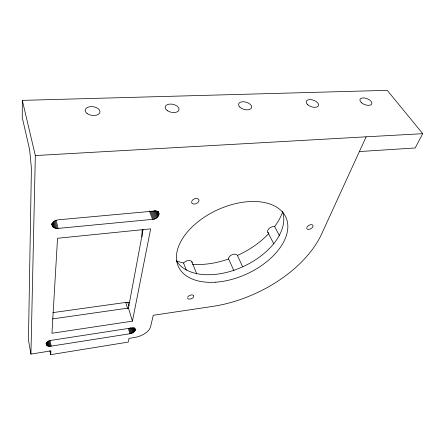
<?xml version="1.0" encoding="UTF-8"?>
<svg xmlns="http://www.w3.org/2000/svg" width="445" height="445" viewBox="0 0 445 445"><rect width="100%" height="100%" fill="white"/><g stroke="black" fill="none" stroke-linecap="round" stroke-linejoin="round"><path stroke-width="0.67" d="M422.75 133.684L387.25 90.346L22.322 100.37L22.25 117.536L29.62 149.659L31.406 168.199L28.458 340.197L30.933 354.098L50.919 350.894L50.697 354.654L128.282 342.072L129.011 338.384L134.496 337.505A15.119 8.132 -18.3 0 0 150.633 326.63L153.252 315.271L212.521 306.433A102.867 61.588 -24.8 0 0 321.663 233.931L366.14 136.81L422.75 133.684L415.157 147.979L359.376 151.561M30.933 354.098L35.333 155.555L22.322 100.37M52.237 225.743C51.475 222.205 55.625 220.002 58.623 219.774L154.187 211.058C162.431 210.385 158.398 219.758 152.546 219.357L58.117 228.402C55.464 228.774 52.02 227.49 51.915 224.397M132.432 321.145L150.666 228.869L57.533 238.27L51.954 333.266L132.432 321.145L128.46 308.046L143.073 229.653M135.236 329.484L133.873 328.182L131.075 328.026L51.542 340.297C45.791 340.319 43.999 347.595 51.203 346.132L129.946 333.744C132.493 333.4 136.532 331.275 134.829 328.154M268.391 232.818A4.851 2.848 -27.2 0 1 268.836 228.73A4.851 2.848 -27.2 0 1 274.632 226.588L276.256 224.319A68.413 42.987 -24.8 0 0 282.742 211.564M268.763 233.569L267.128 235.277A68.413 42.987 -24.8 0 1 238.526 254.974L237.419 255.469A4.739 2.753 -24.4 0 0 232.251 254.662A4.739 2.753 -24.4 0 0 228.635 258.984L227.506 259.391A68.413 42.987 -24.8 0 1 194.248 264.43L192.579 264.302M52.51 318.915L128.46 308.046M52.816 312.624L125.763 302.422L129.745 302.283M35.333 155.555L366.14 136.81M192.062 262.606A4.867 2.893 -21.7 0 0 188.775 260.503A4.867 2.893 -21.7 0 0 183.557 262.984L181.026 262.361A68.413 42.987 -24.8 0 1 176.264 260.776M274.632 226.588L279.471 235.755M267.846 232.307L273.836 243.949M237.419 255.469L242.564 266.622M228.635 258.984L233.942 270.821M191.917 261.877L196.796 274.053M183.557 262.984L186.321 270.076M158.359 211.787L158.854 213.083M158.275 211.759L159.021 213.706M158.042 211.776L159.032 214.368M157.408 211.164L158.893 215.052M156.874 211.203L158.604 215.736M155.956 210.58L158.17 216.409M155.149 210.568L157.608 217.049M154.237 210.507L156.929 217.638M153.475 211.03L156.156 218.161M152.635 211.47L155.311 218.606M151.495 211.169L154.409 218.962M150.577 211.419L153.481 219.213M149.409 210.908L152.546 219.357M127.804 302.244L128.967 306.065M134.663 327.937L135.269 329.929M134.568 328.41L135.169 330.401M133.939 327.565L134.946 330.885M125.763 302.422L127.693 308.808M133.6 328.048L134.601 331.369M132.944 327.854L134.151 331.837M132.198 327.637L133.595 332.281M131.564 328.043L132.96 332.693M130.669 327.737L132.254 333.049M129.923 328.032L131.509 333.349M129.15 328.265L130.73 333.583M128.366 328.421L129.946 333.744M56.159 220.347L58.117 228.402M55.147 220.381L57.094 228.441M54.329 220.97L56.109 228.363M53.572 221.443L55.18 228.168M53.055 222.483L54.34 227.862M52.488 222.745L53.606 227.456M52.204 223.59L53 226.961M51.898 223.69L52.538 226.383M51.781 223.707L52.098 225.053M50.096 340.681L51.203 346.132M49.289 340.937L50.357 346.227M48.477 340.948L49.54 346.238M49.885 350.593L50.697 354.654M47.843 341.538L48.772 346.171M47.281 342.044L48.071 346.021M46.803 342.483L47.465 345.793M46.436 342.845L46.959 345.498M46.18 343.151L46.575 345.136M46.057 343.401L46.319 344.725M191.734 201.324A3.899 2.564 -23.7 0 1 197.747 198.67A3.899 2.564 -23.7 0 1 196.807 203.371A3.899 2.564 -23.7 0 1 191.589 202.058M187.634 297.216A3.31 1.841 -21.4 0 1 192.563 294.991A3.31 1.841 -21.4 0 1 192.346 298.206A3.31 1.841 -21.4 0 1 187.567 298.233M142.022 236.829A82.208 51.726 -24.8 0 1 142.317 229.414M307.017 227.111A3.449 1.952 -29 0 1 312.301 224.825A3.449 1.952 -29 0 1 310.71 228.802A3.449 1.952 -29 0 1 306.772 227.729M282.558 211.698A58.556 35.461 -24.8 0 1 243.487 266.449A58.556 35.461 -24.8 0 1 176.431 260.709M215.691 282.191A59.135 35.233 -24.7 0 0 286.441 218.59A59.135 35.233 -24.7 0 0 194.27 224.931A59.135 35.233 -24.7 0 0 215.691 282.191M307.64 104.681A6.497 3.454 18.8 0 0 318.275 106.055A6.497 3.454 18.8 0 0 311.222 99.663A6.497 3.454 18.8 0 0 307.64 104.681M167.376 110.655A7.053 4.072 12.2 0 0 178.884 110.199A7.053 4.072 12.2 0 0 170.096 104.063A7.053 4.072 12.2 0 0 167.376 110.655M87.092 113.52A7.47 4.383 7.8 0 0 99.658 113.024A7.47 4.383 7.8 0 0 91.014 106.6A7.47 4.383 7.8 0 0 87.092 113.52M361.562 102.795A6.33 3.21 20.7 0 0 371.692 104.13A6.33 3.21 20.7 0 0 364.427 97.961A6.33 3.21 20.7 0 0 361.562 102.795M239.844 107.078A6.736 3.76 15.9 0 0 251.136 108.491A6.736 3.76 15.9 0 0 244.388 101.822A6.736 3.76 15.9 0 0 239.844 107.078"/></g></svg>
